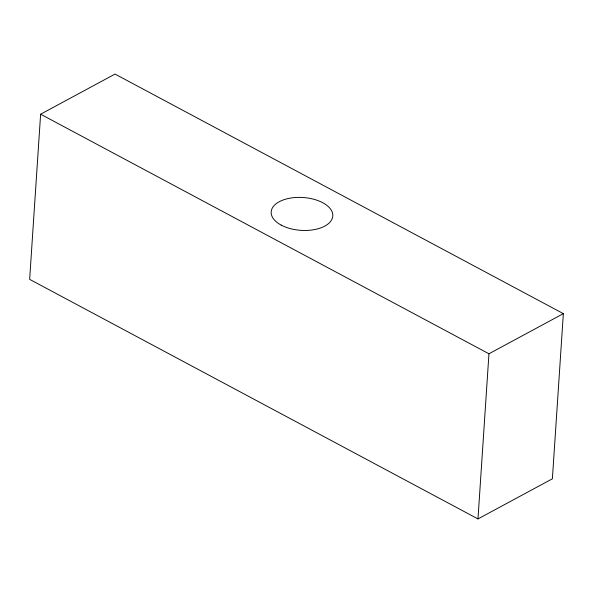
<?xml version="1.0" encoding="UTF-8"?>
<svg xmlns="http://www.w3.org/2000/svg" width="593" height="593" viewBox="0 0 593 593"><rect width="100%" height="100%" fill="white"/><g stroke="black" fill="none" stroke-linecap="round" stroke-linejoin="round"><path stroke-width="0.89" d="M40.62 114.204L29.65 279.355L477.98 518.927L552.38 478.796L563.35 313.645L115.02 74.073L40.62 114.204L488.951 353.784L563.35 313.645M477.98 518.927L488.951 353.784M281.223 225.125A30.88 16.456 3.8 0 0 332.11 218.876A30.88 16.456 3.8 0 0 292.623 197.78A30.88 16.456 3.8 0 0 281.223 225.125"/></g></svg>
